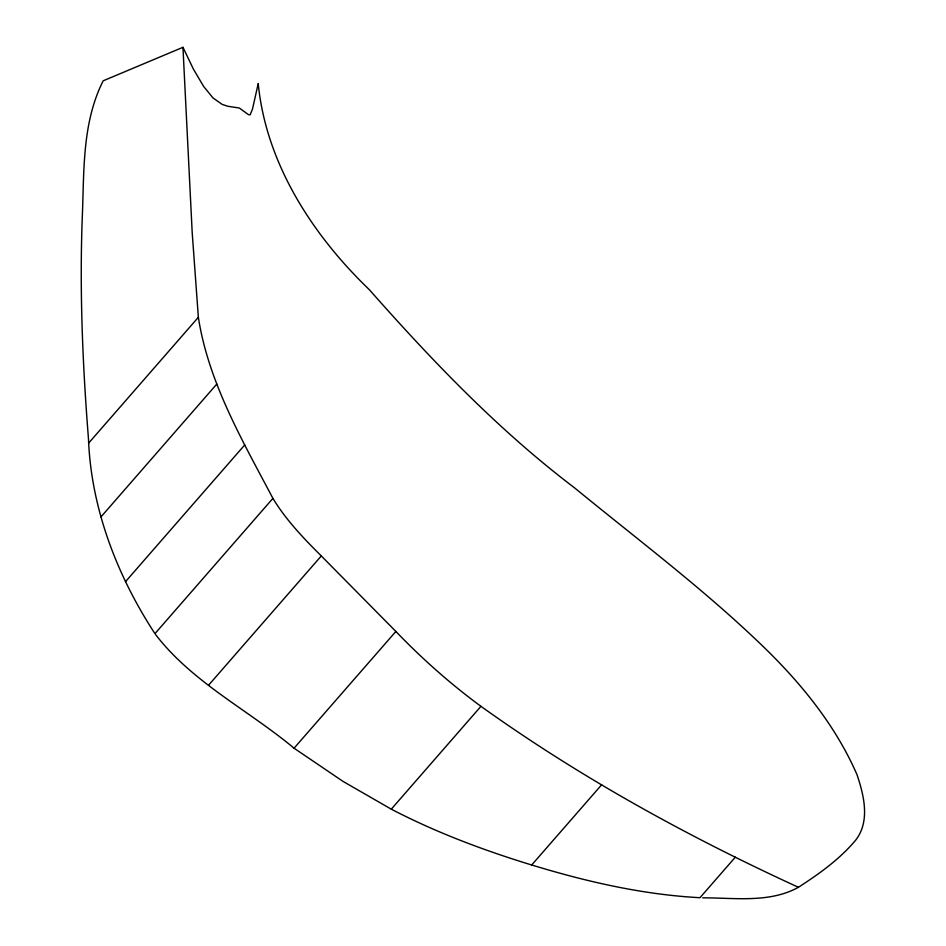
<?xml version="1.0" encoding="UTF-8"?>
<svg xmlns="http://www.w3.org/2000/svg" width="946" height="946" viewBox="0 0 946 946"><rect width="100%" height="100%" fill="white"/><g stroke="black" fill="none" stroke-linecap="round" stroke-linejoin="round"><path stroke-width="1.42" d="M88.652 443.106L198.353 317.3L192.18 232.361L182.956 47.3L103.161 80.824C81.876 123.205 84.218 171.049 82.29 217.024C79.499 291.084 82.633 365.18 88.486 439.015C91.076 508.357 117.162 575.901 154.955 633.654L272.909 498.376C242.578 440.801 208.451 382.48 198.353 317.3M100.997 516.883L216.847 384.017M125.534 581.636L244.683 444.987M208.605 685.176L321.297 555.941C303.524 538.274 285.952 519.922 272.909 498.376M155.558 634.518C192.322 682.421 248.55 710.186 294.064 748.203L395.866 631.455L321.297 555.941M294.064 748.203L342.984 781.372L391.277 809.173L480.946 706.331C580.217 777.411 687.565 836.418 798.412 887.289C819.141 873.891 839.646 859.264 855.61 840.249C870.415 821.388 863.935 795.101 856.934 774.514C834.147 722.354 796.993 678.199 755.795 639.472C698.574 585.219 635.511 537.825 574.612 487.9C498.495 430.17 432.346 361.041 369.247 289.606C312.476 234.998 266.003 163.398 258.223 83.544L252.464 109.204L250.122 114.809L248.538 114.703L239.338 108.021L227.785 106.259L222.133 104.379L212.992 97.911L203.709 86.547L193.41 69.141L182.956 47.3M391.277 809.173C436.059 832.456 483.501 850.241 531.699 864.999L601.703 784.707M735.326 857.171L699.981 897.707C642.677 894.644 586.449 881.672 531.699 864.999M798.412 887.289C769.453 903.347 734.309 897.73 702.689 897.849M480.946 706.331C450.462 683.934 422.07 658.735 395.866 631.455"/></g></svg>
